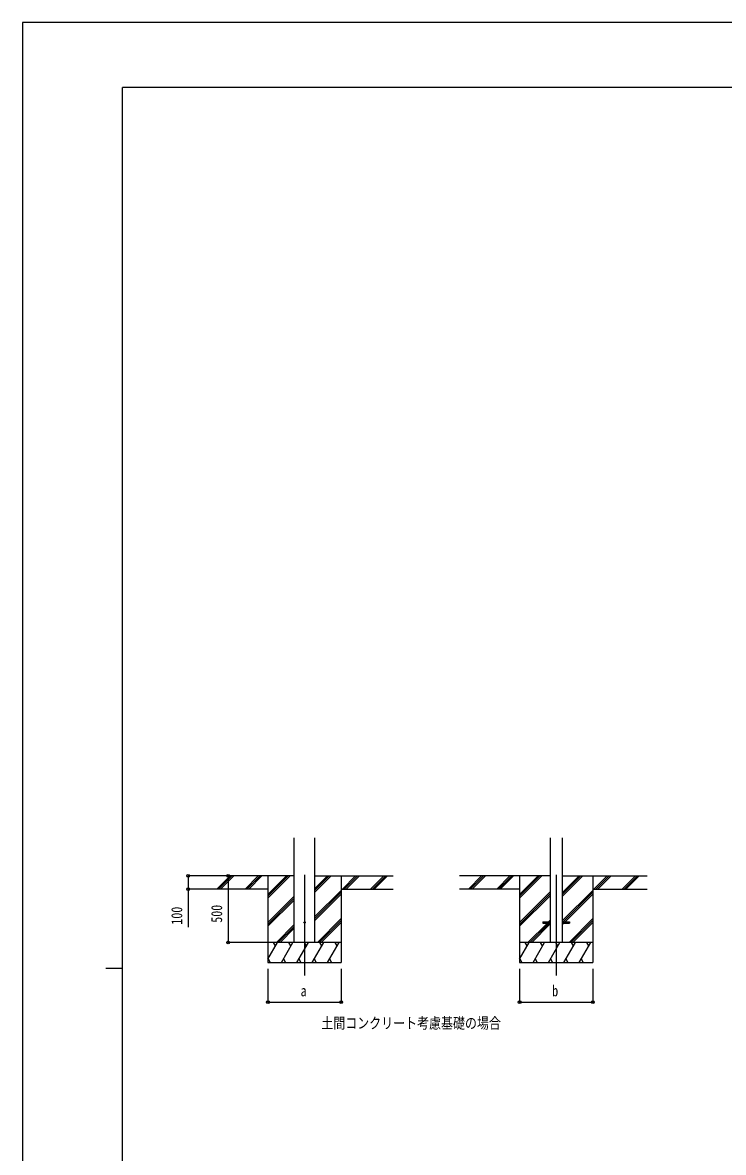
# Model space of a CAD drawing. Units: millimetres, scale not verified. Extents: x -10512 to 10512, y -7425 to 7425.
# Drawn here: x -10512 to -5243, y -1072 to 7425 of the extents above; entities that cross this region are included whole.
import ezdxf
from ezdxf.enums import TextEntityAlignment as Align

# ---------------------------------------------------------------- set-up
doc = ezdxf.new("R2010")
doc.units = ezdxf.units.MM
doc.header["$LTSCALE"] = 30
for name, color, linetype in [('0-2_USER1', 3, 'Continuous'), ('0-3_YKK_12', 2, 'Continuous'), ('0-4_YKK_13', 4, 'Continuous'), ('0-5_YKK_A1', 4, 'Continuous'), ('0-6_YKK_D', 6, 'Continuous'), ('0-7_YKK_ZWAK', 7, 'Continuous')]:
    doc.layers.add(name, color=color, linetype=linetype)
doc.styles.add('ＭＳ ゴシック', font='')
doc.styles.get('ＭＳ ゴシック').set_extended_font_data('MS Gothic')

msp = doc.modelspace()

# ---------------------------------------------------------------- linework, layer by layer
at = {"layer": '0-3_YKK_12'}
for p, q in [((-8392.45, 1016.71), (-8392.45, 257.5)), ((-6500.45, 1016.71), (-6500.45, 257.5))]:
    msp.add_line(p, q, dxfattribs=at)
at = {"layer": '0-4_YKK_13'}
for p, q in [((-6600.45, 662), (-6600.45, 653)), ((-6600.45, 662), (-6545.65, 662)), ((-6600.45, 653), (-6545.65, 653)), ((-6455.25, 662), (-6400.45, 662)), ((-6455.25, 653), (-6400.45, 653)), ((-6400.45, 662), (-6400.45, 653))]:
    msp.add_line(p, q, dxfattribs=at)
msp.add_circle((-8392.45, 657.5), 5, dxfattribs=at)
at = {"layer": '0-5_YKK_A1'}
for p, q in [((-8470.2, 507.5), (-8470.2, 1292.85)), ((-8314.7, 507.5), (-8314.7, 1292.85)), ((-6545.65, 1292.85), (-6545.65, 507.5)), ((-6455.25, 1292.85), (-6455.25, 507.5)), ((-8470.2, 1007.5), (-9118.4, 1007.5)), ((-9051.71, 908.9), (-8953.12, 1007.5)), ((-9038.98, 907.5), (-8938.98, 1007.5)), ((-9024.83, 907.5), (-8924.83, 1007.5)), ((-8839.58, 908.9), (-8740.99, 1007.5)), ((-8826.84, 907.5), (-8726.84, 1007.5)), ((-8812.7, 907.5), (-8712.7, 1007.5)), ((-8667.45, 1007.5), (-8667.45, 357.5)), ((-8667.45, 840.62), (-8500.57, 1007.5)), ((-8667.45, 854.76), (-8514.71, 1007.5)), ((-8667.45, 868.9), (-8528.85, 1007.5)), ((-8314.7, 885), (-8192.2, 1007.5)), ((-8314.7, 899.14), (-8206.34, 1007.5)), ((-8314.7, 913.29), (-8220.49, 1007.5)), ((-8314.7, 1007.5), (-7726.83, 1007.5)), ((-8117.45, 1007.5), (-8117.45, 357.5)), ((-8108.35, 907.5), (-8008.35, 1007.5)), ((-8094.21, 907.5), (-7994.21, 1007.5)), ((-8080.07, 907.5), (-7980.07, 1007.5)), ((-7896.22, 907.5), (-7796.22, 1007.5)), ((-7882.08, 907.5), (-7782.08, 1007.5)), ((-7867.94, 907.5), (-7767.94, 1007.5)), ((-6545.65, 1007.5), (-7226.4, 1007.5)), ((-7159.71, 908.9), (-7061.12, 1007.5)), ((-7146.98, 907.5), (-7046.98, 1007.5)), ((-7132.83, 907.5), (-7032.83, 1007.5)), ((-6947.58, 908.9), (-6848.99, 1007.5)), ((-6934.84, 907.5), (-6834.84, 1007.5)), ((-6920.7, 907.5), (-6820.7, 1007.5)), ((-6775.45, 1007.5), (-6775.45, 357.5)), ((-6775.45, 840.62), (-6608.57, 1007.5)), ((-6775.45, 854.76), (-6622.71, 1007.5)), ((-6775.45, 868.9), (-6636.85, 1007.5)), ((-6455.25, 852.45), (-6300.2, 1007.5)), ((-6455.25, 866.59), (-6314.34, 1007.5)), ((-6455.25, 880.74), (-6328.49, 1007.5)), ((-6455.25, 1007.5), (-5817.24, 1007.5)), ((-6225.45, 1007.5), (-6225.45, 357.5)), ((-6216.35, 907.5), (-6116.35, 1007.5)), ((-6202.21, 907.5), (-6102.21, 1007.5)), ((-6188.07, 907.5), (-6088.07, 1007.5)), ((-6004.22, 907.5), (-5904.22, 1007.5)), ((-5990.08, 907.5), (-5890.08, 1007.5)), ((-5975.94, 907.5), (-5875.94, 1007.5)), ((-8667.45, 907.5), (-9118.4, 907.5)), ((-8667.45, 656.77), (-8470.2, 854.02)), ((-8314.7, 701.16), (-8117.45, 898.4)), ((-8314.7, 687.01), (-8117.45, 884.26)), ((-8314.7, 672.87), (-8117.45, 870.12)), ((-8117.45, 907.5), (-7726.83, 907.5)), ((-6775.45, 907.5), (-7226.4, 907.5)), ((-6775.45, 656.77), (-6545.65, 886.57)), ((-6775.45, 642.63), (-6545.65, 872.43)), ((-6775.45, 628.49), (-6545.65, 858.29)), ((-6455.25, 668.61), (-6225.45, 898.4)), ((-6447.71, 662), (-6225.45, 884.26)), ((-6433.57, 662), (-6225.45, 870.12)), ((-6225.45, 907.5), (-5817.24, 907.5)), ((-8667.45, 642.63), (-8470.2, 839.88)), ((-8667.45, 628.49), (-8470.2, 825.74)), ((-8296.23, 507.5), (-8117.45, 686.27)), ((-6404.23, 507.5), (-6225.45, 686.27)), ((-8604.59, 507.5), (-8470.2, 641.89)), ((-8590.45, 507.5), (-8470.2, 627.75)), ((-8576.31, 507.5), (-8470.2, 613.61)), ((-8282.08, 507.5), (-8117.45, 672.13)), ((-8267.94, 507.5), (-8117.45, 657.99)), ((-6712.59, 507.5), (-6567.09, 653)), ((-6698.45, 507.5), (-6552.95, 653)), ((-6684.31, 507.5), (-6545.65, 646.16)), ((-6558.09, 662), (-6545.65, 674.44)), ((-6455.25, 640.32), (-6442.57, 653)), ((-6390.08, 507.5), (-6225.45, 672.13)), ((-6375.94, 507.5), (-6225.45, 657.99)), ((-8117.45, 507.5), (-8667.45, 507.5)), ((-8667.45, 382.05), (-8595.02, 507.5)), ((-8610.02, 481.52), (-8625.02, 507.5)), ((-8566.15, 357.5), (-8479.55, 507.5)), ((-8494.55, 481.52), (-8509.55, 507.5)), ((-8450.68, 357.5), (-8364.08, 507.5)), ((-8379.08, 481.52), (-8394.08, 507.5)), ((-8335.21, 357.5), (-8248.61, 507.5)), ((-8263.61, 481.52), (-8278.61, 507.5)), ((-8219.74, 357.5), (-8133.14, 507.5)), ((-8148.14, 481.52), (-8163.14, 507.5)), ((-6225.45, 507.5), (-6775.45, 507.5)), ((-6775.45, 382.05), (-6703.02, 507.5)), ((-6718.02, 481.52), (-6733.02, 507.5)), ((-6674.15, 357.5), (-6587.55, 507.5)), ((-6602.55, 481.52), (-6617.55, 507.5)), ((-6558.68, 357.5), (-6472.08, 507.5)), ((-6487.08, 481.52), (-6502.08, 507.5)), ((-6443.21, 357.5), (-6356.61, 507.5)), ((-6371.61, 481.52), (-6386.61, 507.5)), ((-6327.74, 357.5), (-6241.14, 507.5)), ((-6256.14, 481.52), (-6271.14, 507.5)), ((-8667.45, 357.5), (-8117.45, 357.5)), ((-8666.62, 383.48), (-8651.63, 357.5)), ((-8551.16, 383.48), (-8536.16, 357.5)), ((-8435.69, 383.48), (-8420.69, 357.5)), ((-8320.21, 383.48), (-8305.21, 357.5)), ((-8204.74, 383.48), (-8189.75, 357.5)), ((-6775.45, 357.5), (-6225.45, 357.5)), ((-6774.62, 383.48), (-6759.63, 357.5)), ((-6659.16, 383.48), (-6644.16, 357.5)), ((-6543.69, 383.48), (-6528.69, 357.5)), ((-6428.21, 383.48), (-6413.21, 357.5)), ((-6312.74, 383.48), (-6297.75, 357.5))]:
    msp.add_line(p, q, dxfattribs=at)
at = {"layer": '0-6_YKK_D'}
for p, q in [((-9119.4, 1007.5), (-9268.45, 1007.5)), ((-8967.45, 1007.5), (-8967.45, 507.5)), ((-9119.4, 907.5), (-9268.45, 907.5)), ((-8668.45, 507.5), (-8968.45, 507.5)), ((-8667.45, 307.5), (-8667.45, 56.5)), ((-8117.45, 307.5), (-8117.45, 56.5)), ((-6775.45, 307.5), (-6775.45, 56.5)), ((-6225.45, 307.5), (-6225.45, 56.5)), ((-8667.45, 57.5), (-8117.45, 57.5)), ((-6775.45, 57.5), (-6225.45, 57.5))]:
    msp.add_line(p, q, dxfattribs=at)
msp.add_lwpolyline([(-9267.45, 1007.5), (-9267.45, 907.5), (-9267.45, 621)], dxfattribs=at)
for centre in [(-9267.45, 1007.5), (-8967.45, 1007.5), (-9267.45, 907.5), (-8967.45, 507.5), (-8667.45, 57.5), (-8117.45, 57.5), (-6775.45, 57.5), (-6225.45, 57.5)]:
    msp.add_circle(centre, 10.62, dxfattribs=at)
at = {"layer": '0-7_YKK_ZWAK'}
for p, q in [((9737.55, 6937.5), (-9762.45, 6937.5)), ((-9762.45, -6312.5), (-9762.45, 6937.5)), ((-9887.45, 312.5), (-9762.45, 312.5))]:
    msp.add_line(p, q, dxfattribs=at)
msp.add_lwpolyline([(-10512.5, -7425), (10512.5, -7425), (10512.5, 7425), (-10512.5, 7425)], close=True, dxfattribs=at)

# ---------------------------------------------------------------- texts
at = {"layer": '0-2_USER1', "style": 'ＭＳ ゴシック', "width": 0.8}
msp.add_text('土間コンクリート考慮基礎の場合', height=82.48, dxfattribs=at).set_placement((-8266.5, -165.5), align=Align.BOTTOM_LEFT)
at = {"layer": '0-6_YKK_D', "style": 'ＭＳ ゴシック', "width": 0.8}
for s, p in [('100', (-9287.45, 641)), ('500', (-8987.45, 655.5))]:
    msp.add_text(s, height=82.48, rotation=90, dxfattribs=at).set_placement(p, align=Align.BOTTOM_LEFT)
for s, p in [('b', (-6530.45, 77.5)), ('a', (-8422.45, 77.5))]:
    msp.add_text(s, height=82.48, dxfattribs=at).set_placement(p, align=Align.BOTTOM_LEFT)

doc.saveas('drawing.dxf')
